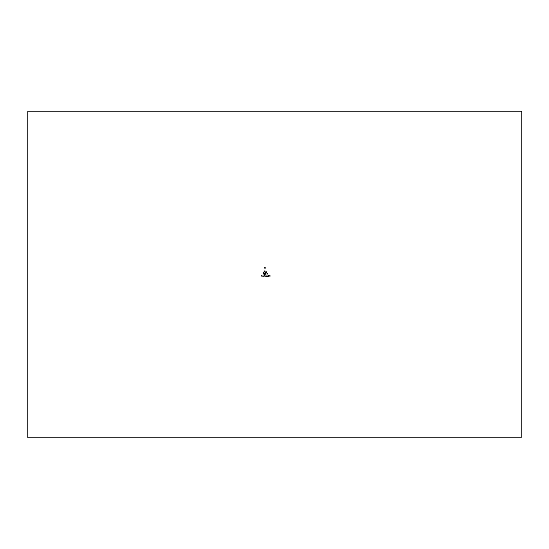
<?xml version="1.0" encoding="UTF-8"?>
<svg xmlns="http://www.w3.org/2000/svg" width="549" height="549" viewBox="0 0 549 549"><rect width="100%" height="100%" fill="white"/><g stroke="black" fill="none" stroke-linecap="round" stroke-linejoin="round"><path stroke-width="0.82" d="M265.908 276.504C264.838 275.921 266.766 275.262 266.004 276.559M263.04 276.504C264.227 276.037 262.298 275.66 263.046 276.504M264.426 275.68C264.81 277.183 264.042 275.282 264.309 275.68M265.627 272.551C265.174 274.534 266.43 272.098 265.695 272.62M265.304 274.404L265.592 273.841L265.023 273.457M261.701 275.619C262.449 275.756 261.221 276.922 261.633 275.68M264.508 271.7C266.176 270.925 263.108 270.575 264.68 271.721M263.534 272.565C262.697 274.143 264.645 272.874 263.76 272.585M268.392 275.694C268.296 277.918 269.257 275.076 268.434 275.625M267.205 276.6C265.798 275.385 268.386 276.03 267.15 276.504M266.1 271.721C264.975 273.059 267.569 272.187 266.19 271.728M267.336 273.526C266.114 274.308 268.207 274.205 267.37 273.526M269.648 275.639C269.175 276.168 270.334 276.621 269.964 275.653M264.268 273.464L264.268 274.411M264.131 274.37L263.698 273.855L264.254 273.526M265.229 273.457L264.728 273.841L265.023 274.404M264.563 267.816C265.318 269.724 265.991 266.347 264.563 267.816M521.55 111.55L27.45 111.55L27.45 437.45L521.55 437.45L521.55 111.55"/></g></svg>
